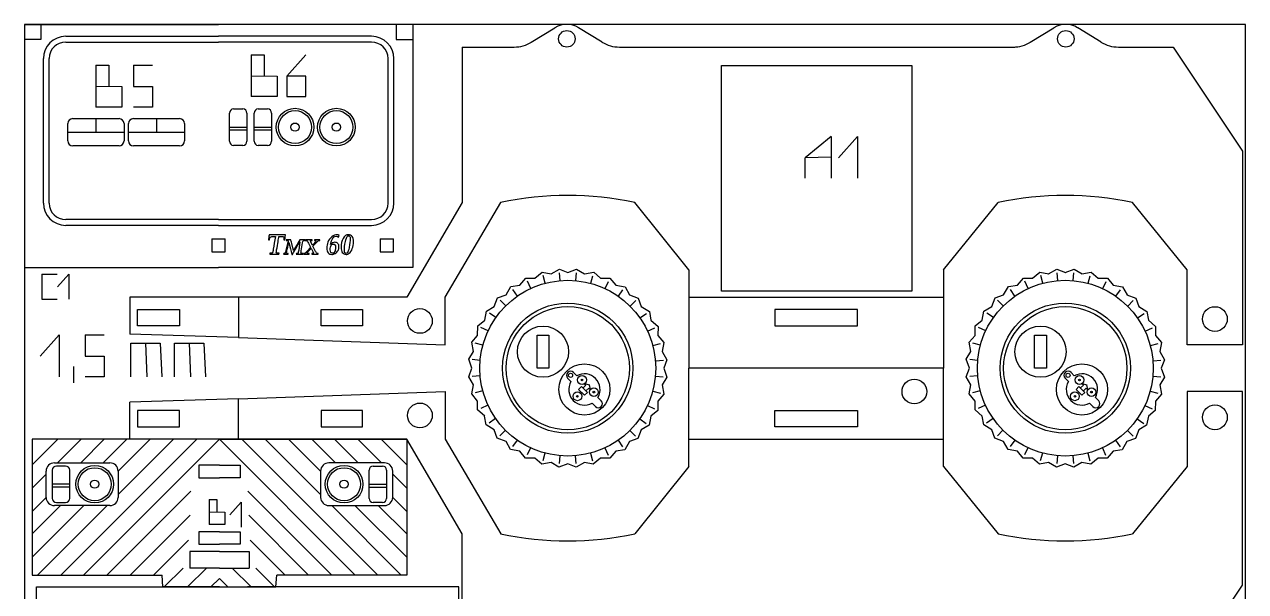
# Model space of a CAD drawing. Header units: millimetres. Extents: x 0 to 148, y 0 to 148.
# Drawn here: x 0 to 148, y 79.2 to 148 of the extents above; entities that cross this region are included whole.
import ezdxf

# ---------------------------------------------------------------- set-up
doc = ezdxf.new("R2010")
doc.units = ezdxf.units.MM
doc.linetypes.add('K5LT32768', pattern=[0])
doc.linetypes.add('K5LT_BASIC', pattern=[0])

# ---------------------------------------------------------------- blocks, each defined once
blk = doc.blocks.new('U0')
at = {"color": 5, "linetype": 'K5LT_BASIC', "true_color": 0x0000ff}
for p, q in [((148, 148), (0, 148)), ((0, 148), (0, 0)), ((148, 0), (148, 148))]:
    blk.add_line(p, q, dxfattribs=at)

msp = doc.modelspace()

# ---------------------------------------------------------------- linework, layer by layer
at = {"color": 5, "linetype": 'K5LT_BASIC', "true_color": 0x0000ff}
for p, q in [((0, 148), (23.53, 148)), ((0, 148), (0, 118.52)), ((2, 148), (2, 146.17)), ((47.07, 148), (23.53, 148)), ((45.07, 148), (45.07, 146.17)), ((47.07, 148), (47.07, 118.52)), ((5, 146.56), (23.53, 146.56)), ((42.07, 146.56), (23.53, 146.56)), ((61.43, 145.84), (64.3, 147.59)), ((70.04, 145.84), (67.17, 147.59)), ((121.91, 145.84), (124.77, 147.59)), ((130.51, 145.84), (127.65, 147.59)), ((2, 146.17), (0, 146.17)), ((5, 145.86), (23.53, 145.86)), ((42.07, 145.86), (23.53, 145.86)), ((45.07, 146.17), (47.07, 146.17)), ((53.05, 145.25), (59.34, 145.25)), ((53.05, 145.25), (53.05, 126.39)), ((72.13, 145.25), (120.05, 145.25)), ((132.6, 145.25), (139.21, 145.25)), ((139.21, 145.25), (147.62, 132.61)), ((2.3, 126.32), (2.3, 143.86)), ((3, 126.32), (3, 143.86)), ((27.47, 144.32), (27.47, 139.24)), ((27.47, 144.32), (29.05, 144.32)), ((29.05, 144.32), (29.05, 141.76)), ((34.12, 144.32), (31.8, 141.74)), ((44.07, 126.32), (44.07, 143.86)), ((44.77, 126.32), (44.77, 143.86)), ((8.66, 143.05), (8.66, 137.97)), ((8.66, 143.05), (10.23, 143.05)), ((10.23, 143.05), (10.23, 140.49)), ((13.2, 143.05), (15.52, 143.05)), ((13.2, 143.05), (13.2, 140.46)), ((84.5, 143.02), (107.57, 143.02)), ((84.5, 115.66), (84.5, 143.02)), ((107.57, 143.02), (107.57, 115.66)), ((27.47, 141.78), (30.62, 141.74)), ((30.62, 141.74), (30.62, 139.24)), ((31.8, 141.74), (31.8, 139.24)), ((34.12, 141.74), (31.8, 141.74)), ((34.12, 139.24), (34.12, 141.74)), ((8.66, 140.51), (11.81, 140.46)), ((11.81, 140.46), (11.81, 137.97)), ((13.2, 140.46), (15.52, 140.46)), ((15.52, 140.46), (15.52, 137.97)), ((30.62, 139.24), (27.47, 139.24)), ((31.8, 139.24), (34.12, 139.24)), ((11.81, 137.97), (8.66, 137.97)), ((15.52, 137.97), (13.2, 137.97)), ((25.35, 137.75), (26.47, 137.75)), ((28.34, 137.75), (29.46, 137.75)), ((5.86, 136.57), (11.47, 136.57)), ((8.66, 136.57), (8.66, 134.92)), ((13.2, 136.57), (18.81, 136.57)), ((16.01, 136.57), (16.01, 134.92)), ((24.85, 133.83), (24.85, 137.25)), ((26.97, 137.25), (26.97, 133.83)), ((27.84, 133.83), (27.84, 137.25)), ((29.96, 137.25), (29.96, 133.83)), ((5.26, 133.86), (5.26, 135.97)), ((5.26, 134.92), (12.07, 134.92)), ((12.07, 135.97), (12.07, 133.86)), ((12.6, 133.86), (12.6, 135.97)), ((12.6, 134.92), (19.41, 134.92)), ((19.41, 135.97), (19.41, 133.86)), ((24.85, 135.2), (26.97, 135.2)), ((24.86, 135.54), (26.97, 135.54)), ((27.84, 135.54), (29.96, 135.54)), ((27.84, 135.2), (29.96, 135.2)), ((11.47, 133.26), (5.86, 133.26)), ((18.81, 133.26), (13.2, 133.26)), ((26.47, 133.33), (25.35, 133.33)), ((29.46, 133.33), (28.34, 133.33)), ((97.76, 134.42), (94.62, 131.83)), ((97.76, 134.42), (97.76, 129.34)), ((98.65, 131.83), (100.96, 134.42)), ((100.96, 134.42), (100.96, 129.34)), ((97.76, 131.88), (94.62, 131.83)), ((94.62, 129.34), (94.62, 131.83)), ((147.62, 132.61), (147.62, 109.14)), ((53.05, 126.39), (46.33, 114.92)), ((51, 114.92), (57.72, 126.4)), ((80.52, 118.22), (73.99, 126.4)), ((111.4, 118.22), (118.02, 126.4)), ((140.94, 118.22), (134.29, 126.4)), ((23.53, 124.32), (5, 124.32)), ((23.53, 124.32), (42.07, 124.32)), ((23.53, 123.62), (5, 123.62)), ((23.53, 123.62), (42.07, 123.62)), ((22.73, 122.01), (22.73, 120.41)), ((22.73, 122.01), (24.33, 122.01)), ((24.33, 120.41), (24.33, 122.01)), ((43.12, 122.01), (43.12, 120.41)), ((43.12, 122.01), (44.72, 122.01)), ((44.72, 120.41), (44.72, 122.01)), ((22.73, 120.41), (24.33, 120.41)), ((43.12, 120.41), (44.72, 120.41)), ((0, 118.52), (23.53, 118.52)), ((47.07, 118.52), (23.53, 118.52)), ((2.09, 117.72), (3.98, 117.72)), ((2.09, 117.72), (2.09, 114.67)), ((3.99, 116.17), (5.38, 117.72)), ((5.38, 117.72), (5.38, 114.67)), ((60.04, 116.37), (60.78, 117.23)), ((60.78, 117.23), (61.88, 117.23)), ((61.88, 117.22), (62.76, 117.95)), ((62.76, 117.95), (63.84, 117.75)), ((63.11, 116.61), (62.87, 117.53)), ((63.84, 117.75), (64.83, 118.31)), ((64.83, 118.31), (65.86, 117.92)), ((64.95, 116.93), (64.86, 117.88)), ((65.85, 117.92), (66.93, 118.3)), ((66.81, 116.92), (66.89, 117.88)), ((66.93, 118.3), (67.88, 117.75)), ((67.87, 117.75), (69, 117.94)), ((68.64, 116.6), (68.89, 117.52)), ((69, 117.94), (69.83, 117.22)), ((69.83, 117.22), (70.97, 117.21)), ((70.97, 117.21), (71.67, 116.37)), ((80.52, 118.22), (80.52, 106.3)), ((111.4, 118.22), (111.4, 106.3)), ((120.34, 116.37), (121.08, 117.23)), ((121.08, 117.23), (122.18, 117.23)), ((122.18, 117.22), (123.06, 117.95)), ((123.06, 117.95), (124.14, 117.75)), ((123.41, 116.61), (123.17, 117.53)), ((124.13, 117.75), (125.13, 118.31)), ((125.13, 118.31), (126.16, 117.92)), ((125.24, 116.93), (125.16, 117.88)), ((126.15, 117.92), (127.23, 118.3)), ((127.1, 116.92), (127.19, 117.88)), ((127.23, 118.3), (128.18, 117.75)), ((128.17, 117.75), (129.29, 117.94)), ((128.93, 116.6), (129.18, 117.52)), ((129.29, 117.94), (130.13, 117.22)), ((130.13, 117.22), (131.27, 117.21)), ((131.27, 117.21), (131.97, 116.37)), ((140.94, 109.14), (140.94, 118.22)), ((58.38, 115.21), (58.96, 116.19)), ((58.96, 116.19), (60.05, 116.37)), ((59.75, 115.05), (59.21, 115.84)), ((61.37, 115.97), (60.96, 116.85)), ((70.38, 115.96), (70.79, 116.83)), ((71.67, 116.37), (72.79, 116.16)), ((71.99, 115.02), (72.54, 115.81)), ((72.79, 116.16), (73.33, 115.2)), ((107.57, 115.66), (84.5, 115.66)), ((118.68, 115.21), (119.26, 116.19)), ((119.26, 116.19), (120.34, 116.37)), ((120.05, 115.05), (119.5, 115.84)), ((121.66, 115.97), (121.26, 116.85)), ((130.68, 115.96), (131.09, 116.83)), ((131.96, 116.37), (133.08, 116.16)), ((132.29, 115.02), (132.84, 115.81)), ((133.08, 116.16), (133.63, 115.2)), ((2.09, 114.67), (3.98, 114.67)), ((25.93, 114.92), (12.77, 114.92)), ((12.77, 114.92), (12.77, 110.42)), ((46.33, 114.92), (25.93, 114.92)), ((25.93, 114.92), (25.93, 110.01)), ((51, 109.14), (51, 114.92)), ((56.95, 113.77), (57.35, 114.84)), ((57.35, 114.84), (58.39, 115.21)), ((58.33, 113.86), (57.65, 114.54)), ((73.33, 115.21), (74.39, 114.81)), ((73.41, 113.83), (74.09, 114.5)), ((74.39, 114.81), (74.76, 113.77)), ((80.52, 114.92), (111.4, 114.92)), ((117.25, 113.77), (117.65, 114.84)), ((117.65, 114.84), (118.68, 115.21)), ((118.63, 113.86), (117.95, 114.54)), ((133.62, 115.21), (134.69, 114.81)), ((133.71, 113.83), (134.39, 114.5)), ((134.69, 114.81), (135.06, 113.77)), ((13.71, 113.42), (18.78, 113.42)), ((13.71, 111.42), (13.71, 113.42)), ((18.78, 113.42), (18.78, 111.42)), ((35.96, 113.42), (40.96, 113.42)), ((35.96, 111.42), (35.96, 113.42)), ((40.96, 113.42), (40.96, 111.42)), ((55.79, 112.11), (56, 113.23)), ((56, 113.23), (56.95, 113.78)), ((57.13, 112.44), (56.35, 112.99)), ((74.6, 112.4), (75.39, 112.95)), ((74.76, 113.77), (75.74, 113.19)), ((75.74, 113.19), (75.92, 112.11)), ((100.96, 113.42), (90.96, 113.42)), ((90.96, 113.42), (90.96, 111.42)), ((100.96, 111.42), (100.96, 113.42)), ((116.09, 112.11), (116.29, 113.23)), ((116.29, 113.23), (117.25, 113.78)), ((117.43, 112.44), (116.64, 112.99)), ((134.9, 112.4), (135.69, 112.95)), ((135.06, 113.77), (136.04, 113.19)), ((136.04, 113.19), (136.22, 112.11)), ((18.78, 111.42), (13.71, 111.42)), ((40.96, 111.42), (35.96, 111.42)), ((54.93, 110.28), (54.94, 111.42)), ((54.94, 111.42), (55.79, 112.12)), ((56.2, 110.83), (55.33, 111.23)), ((75.53, 110.79), (76.4, 111.19)), ((75.92, 112.11), (76.79, 111.37)), ((76.79, 111.37), (76.78, 110.27)), ((90.96, 111.42), (100.96, 111.42)), ((115.23, 110.28), (115.24, 111.42)), ((115.24, 111.42), (116.09, 112.12)), ((116.5, 110.83), (115.63, 111.23)), ((135.83, 110.79), (136.7, 111.19)), ((136.22, 112.11), (137.09, 111.37)), ((137.09, 111.37), (137.08, 110.27)), ((1.89, 107.77), (4.21, 110.35)), ((4.21, 110.35), (4.21, 105.27)), ((7.37, 110.35), (9.68, 110.35)), ((7.37, 110.35), (7.37, 107.77)), ((25.93, 110.01), (12.77, 110.42)), ((25.93, 110.01), (51, 109.14)), ((54.22, 109.44), (54.93, 110.28)), ((62.13, 106.3), (62.13, 110.3)), ((62.13, 110.3), (63.57, 110.3)), ((63.57, 110.3), (63.57, 106.3)), ((76.78, 110.28), (77.5, 109.4)), ((114.52, 109.44), (115.23, 110.28)), ((122.43, 106.3), (122.43, 110.3)), ((122.43, 110.3), (123.87, 110.3)), ((123.87, 110.3), (123.87, 106.3)), ((137.08, 110.28), (137.8, 109.4)), ((12.91, 105.27), (12.91, 109.34)), ((12.91, 109.34), (16.46, 109.34)), ((14.68, 109.34), (14.83, 105.27)), ((16.46, 109.34), (16.66, 105.27)), ((18.2, 105.27), (18.2, 109.34)), ((18.2, 109.34), (21.75, 109.34)), ((19.97, 109.34), (20.12, 105.27)), ((21.75, 109.34), (21.95, 105.27)), ((53.85, 107.38), (54.41, 108.32)), ((54.41, 108.32), (54.22, 109.44)), ((55.56, 109.08), (54.63, 109.33)), ((76.16, 109.04), (77.09, 109.29)), ((77.5, 109.4), (77.3, 108.31)), ((77.3, 108.32), (77.86, 107.33)), ((114.15, 107.38), (114.71, 108.32)), ((114.7, 108.32), (114.52, 109.44)), ((115.86, 109.08), (114.93, 109.33)), ((136.46, 109.04), (137.39, 109.29)), ((137.8, 109.4), (137.6, 108.31)), ((137.6, 108.32), (138.16, 107.33)), ((147.62, 109.14), (140.94, 109.14)), ((7.37, 107.77), (9.68, 107.77)), ((9.68, 107.77), (9.68, 105.27)), ((54.23, 106.3), (53.85, 107.38)), ((55.23, 107.25), (54.28, 107.34)), ((76.48, 107.21), (77.44, 107.29)), ((77.86, 107.33), (77.48, 106.3)), ((114.53, 106.3), (114.15, 107.38)), ((115.53, 107.25), (114.57, 107.34)), ((136.78, 107.21), (137.73, 107.29)), ((138.16, 107.33), (137.78, 106.3)), ((5.95, 106.52), (5.95, 104.52)), ((9.68, 105.27), (7.37, 105.27)), ((53.85, 105.27), (54.23, 106.31)), ((54.41, 104.28), (53.85, 105.27)), ((55.23, 105.39), (54.27, 105.31)), ((63.57, 106.3), (62.13, 106.3)), ((65.83, 105.08), (66.23, 104.68)), ((66.55, 105.78), (66.95, 105.38)), ((76.48, 105.35), (77.43, 105.26)), ((77.86, 105.23), (77.3, 104.28)), ((77.48, 106.3), (77.86, 105.23)), ((111.4, 106.3), (80.52, 106.3)), ((111.4, 106.3), (80.52, 106.3)), ((80.52, 94.38), (80.52, 106.3)), ((111.4, 94.38), (111.4, 106.3)), ((114.14, 105.27), (114.53, 106.31)), ((114.7, 104.28), (114.14, 105.27)), ((115.53, 105.39), (114.57, 105.31)), ((123.87, 106.3), (122.43, 106.3)), ((126.13, 105.08), (126.53, 104.68)), ((126.85, 105.78), (127.24, 105.38)), ((136.77, 105.35), (137.73, 105.26)), ((138.16, 105.23), (137.6, 104.28)), ((137.78, 106.3), (138.16, 105.23)), ((54.21, 103.2), (54.41, 104.29)), ((67.16, 103.73), (67.52, 104.08)), ((67.87, 103.01), (67.16, 103.73)), ((67.52, 104.08), (68.23, 103.36)), ((67.7, 103.9), (68.06, 104.25)), ((67.87, 104.43), (68.47, 104.3)), ((68.06, 104.25), (67.87, 104.43)), ((68.05, 103.54), (68.4, 103.89)), ((68.4, 103.89), (68.59, 103.71)), ((68.59, 103.71), (68.47, 104.3)), ((77.3, 104.28), (77.49, 103.16)), ((114.5, 103.2), (114.7, 104.29)), ((127.46, 103.73), (127.81, 104.08)), ((128.17, 103.01), (127.46, 103.73)), ((127.81, 104.08), (128.53, 103.36)), ((128, 103.9), (128.35, 104.25)), ((128.17, 104.43), (128.76, 104.3)), ((128.35, 104.25), (128.17, 104.43)), ((128.34, 103.54), (128.7, 103.89)), ((128.7, 103.89), (128.88, 103.71)), ((128.88, 103.71), (128.76, 104.3)), ((137.6, 104.28), (137.79, 103.16)), ((25.93, 102.59), (12.77, 102.18)), ((12.77, 97.68), (12.77, 102.18)), ((25.93, 102.59), (51, 103.47)), ((25.93, 97.68), (25.93, 102.59)), ((51, 103.47), (51, 97.68)), ((54.93, 102.32), (54.21, 103.2)), ((55.55, 103.56), (54.62, 103.31)), ((54.92, 101.23), (54.93, 102.33)), ((67.87, 103.01), (68.23, 103.36)), ((69.91, 102.36), (69.51, 102.76)), ((76.15, 103.52), (77.08, 103.27)), ((76.78, 102.32), (76.77, 101.18)), ((77.49, 103.16), (76.78, 102.32)), ((115.23, 102.32), (114.5, 103.2)), ((115.85, 103.56), (114.92, 103.31)), ((115.22, 101.23), (115.23, 102.33)), ((128.17, 103.01), (128.53, 103.36)), ((130.21, 102.36), (129.81, 102.76)), ((136.45, 103.52), (137.37, 103.27)), ((137.08, 102.32), (137.06, 101.18)), ((137.79, 103.16), (137.07, 102.32)), ((147.62, 103.47), (140.94, 103.47)), ((140.94, 103.47), (140.94, 94.38)), ((147.62, 79.99), (147.62, 103.47)), ((18.78, 101.18), (13.71, 101.18)), ((13.71, 101.18), (13.71, 99.18)), ((18.78, 99.18), (18.78, 101.18)), ((40.96, 101.18), (35.96, 101.18)), ((35.96, 101.18), (35.96, 99.18)), ((40.96, 99.18), (40.96, 101.18)), ((55.79, 100.49), (54.92, 101.23)), ((56.18, 101.81), (55.31, 101.41)), ((69.2, 101.66), (68.8, 102.06)), ((75.51, 101.77), (76.38, 101.37)), ((76.77, 101.18), (75.92, 100.48)), ((90.96, 101.18), (100.96, 101.18)), ((90.96, 99.18), (90.96, 101.18)), ((100.96, 101.18), (100.96, 99.18)), ((116.09, 100.49), (115.22, 101.23)), ((116.48, 101.81), (115.61, 101.41)), ((129.49, 101.66), (129.1, 102.06)), ((135.81, 101.77), (136.68, 101.37)), ((137.06, 101.18), (136.22, 100.48)), ((13.71, 99.18), (18.78, 99.18)), ((35.96, 99.18), (40.96, 99.18)), ((55.97, 99.41), (55.78, 100.49)), ((56.95, 98.83), (55.97, 99.41)), ((57.11, 100.2), (56.32, 99.65)), ((74.58, 100.17), (75.36, 99.61)), ((75.71, 99.37), (74.76, 98.82)), ((75.92, 100.49), (75.71, 99.37)), ((100.96, 99.18), (90.96, 99.18)), ((116.27, 99.41), (116.08, 100.49)), ((117.25, 98.83), (116.27, 99.41)), ((117.4, 100.2), (116.62, 99.65)), ((134.88, 100.17), (135.66, 99.61)), ((136.01, 99.37), (135.05, 98.82)), ((136.22, 100.49), (136.01, 99.37)), ((23.63, 97.68), (0.93, 97.68)), ((0.93, 97.68), (0.93, 81.2)), ((4.03, 97.68), (0.93, 94.59)), ((3.99, 94.82), (6.86, 97.68)), ((20.9, 97.68), (4.42, 81.2)), ((9.68, 97.68), (6.82, 94.82)), ((23.63, 97.68), (7.16, 81.2)), ((12.42, 97.68), (9.56, 94.82)), ((18.08, 97.68), (11.36, 90.97)), ((15.25, 97.68), (11.36, 93.82)), ((25.93, 97.68), (12.77, 97.68)), ((23.63, 97.68), (46.33, 97.68)), ((23.63, 97.68), (40.1, 81.2)), ((46.33, 97.68), (25.93, 97.68)), ((26.35, 97.68), (42.84, 81.2)), ((29.18, 97.68), (35.9, 90.97)), ((32.01, 97.68), (35.9, 93.82)), ((34.84, 97.68), (37.7, 94.82)), ((37.57, 97.68), (40.44, 94.82)), ((43.27, 94.82), (40.4, 97.68)), ((43.23, 97.68), (46.33, 94.59)), ((53.05, 86.21), (46.33, 97.68)), ((46.33, 97.68), (46.33, 81.2)), ((51, 97.68), (57.72, 86.2)), ((57.31, 97.8), (56.95, 98.83)), ((58.38, 97.4), (57.31, 97.8)), ((58.3, 98.77), (57.62, 98.1)), ((74.36, 97.76), (73.32, 97.39)), ((73.38, 98.74), (74.06, 98.06)), ((74.76, 98.83), (74.36, 97.76)), ((80.52, 97.68), (111.4, 97.68)), ((117.61, 97.8), (117.24, 98.83)), ((118.68, 97.4), (117.61, 97.8)), ((118.6, 98.77), (117.92, 98.1)), ((134.66, 97.76), (133.62, 97.39)), ((133.68, 98.74), (134.36, 98.06)), ((135.06, 98.83), (134.66, 97.76)), ((58.92, 96.44), (58.38, 97.4)), ((60.04, 96.23), (58.92, 96.44)), ((59.72, 97.58), (59.17, 96.79)), ((60.74, 95.39), (60.04, 96.24)), ((61.33, 96.64), (60.92, 95.78)), ((70.34, 96.63), (70.75, 95.76)), ((71.67, 96.23), (70.93, 95.37)), ((72.75, 96.41), (71.66, 96.23)), ((71.95, 97.55), (72.5, 96.76)), ((73.33, 97.4), (72.75, 96.41)), ((119.22, 96.44), (118.68, 97.4)), ((120.34, 96.23), (119.22, 96.44)), ((120.02, 97.58), (119.47, 96.79)), ((121.04, 95.39), (120.34, 96.24)), ((121.63, 96.64), (121.22, 95.78)), ((130.64, 96.63), (131.04, 95.76)), ((131.96, 96.23), (131.22, 95.37)), ((133.05, 96.41), (131.96, 96.23)), ((132.25, 97.55), (132.8, 96.76)), ((133.62, 97.4), (133.05, 96.41)), ((3.63, 94.82), (10.36, 94.82)), ((43.63, 94.82), (36.9, 94.82)), ((61.88, 95.38), (60.74, 95.39)), ((62.71, 94.67), (61.87, 95.38)), ((63.84, 94.85), (62.71, 94.67)), ((63.07, 96.01), (62.82, 95.08)), ((64.78, 94.3), (63.83, 94.85)), ((64.9, 95.68), (64.82, 94.72)), ((66.76, 95.67), (66.84, 94.72)), ((67.87, 94.85), (66.88, 94.29)), ((68.95, 94.65), (67.87, 94.85)), ((68.59, 95.99), (68.84, 95.07)), ((69.83, 95.38), (68.95, 94.65)), ((70.93, 95.37), (69.83, 95.38)), ((122.18, 95.38), (121.04, 95.39)), ((123.01, 94.67), (122.17, 95.38)), ((124.13, 94.85), (123.01, 94.67)), ((123.37, 96.01), (123.12, 95.08)), ((125.08, 94.3), (124.13, 94.85)), ((125.2, 95.68), (125.12, 94.72)), ((127.06, 95.67), (127.14, 94.72)), ((128.17, 94.85), (127.18, 94.29)), ((129.25, 94.65), (128.17, 94.85)), ((128.89, 95.99), (129.14, 95.07)), ((130.13, 95.38), (129.25, 94.65)), ((131.22, 95.37), (130.12, 95.38)), ((2.63, 93.46), (0.93, 91.76)), ((2.63, 90.63), (2.63, 93.82)), ((3.37, 93.93), (3.37, 90.51)), ((4.99, 94.43), (3.87, 94.43)), ((5.49, 90.51), (5.49, 93.93)), ((11.36, 93.82), (11.36, 90.63)), ((23.63, 94.52), (21.13, 94.52)), ((21.13, 94.52), (21.13, 93.02)), ((23.63, 94.52), (26.13, 94.52)), ((26.13, 94.52), (26.13, 93.02)), ((35.9, 93.82), (35.9, 90.63)), ((41.77, 90.51), (41.77, 93.93)), ((42.27, 94.43), (43.39, 94.43)), ((43.89, 93.93), (43.89, 90.51)), ((44.63, 90.63), (44.63, 93.82)), ((44.63, 93.46), (46.33, 91.76)), ((65.85, 94.68), (64.78, 94.3)), ((66.88, 94.29), (65.85, 94.68)), ((80.52, 94.38), (73.99, 86.2)), ((111.4, 94.38), (118.02, 86.2)), ((126.15, 94.68), (125.08, 94.3)), ((127.18, 94.29), (126.15, 94.68)), ((140.94, 94.38), (134.29, 86.2)), ((5.49, 92.23), (3.37, 92.22)), ((5.49, 91.88), (3.37, 91.88)), ((21.13, 93.02), (23.63, 93.02)), ((26.13, 93.02), (23.63, 93.02)), ((41.77, 92.23), (43.89, 92.22)), ((41.77, 91.88), (43.89, 91.88)), ((2.63, 90.63), (0.93, 88.93)), ((20.17, 91.39), (9.99, 81.2)), ((22.38, 90.39), (22.38, 87.34)), ((22.38, 90.39), (23.32, 90.39)), ((23.32, 90.39), (23.32, 88.85)), ((27.09, 91.39), (37.27, 81.2)), ((44.63, 90.63), (46.33, 88.93)), ((0.93, 83.37), (7.19, 89.63)), ((4.37, 89.63), (0.93, 86.2)), ((10.02, 89.63), (1.6, 81.2)), ((10.36, 89.63), (3.63, 89.63)), ((3.87, 90.01), (4.99, 90.01)), ((22.38, 88.87), (24.27, 88.84)), ((24.27, 88.84), (24.27, 87.34)), ((24.88, 88.51), (26.27, 90.06)), ((26.27, 90.06), (26.27, 87.01)), ((36.9, 89.63), (43.63, 89.63)), ((37.24, 89.63), (45.66, 81.2)), ((46.33, 83.37), (40.06, 89.63)), ((43.39, 90.01), (42.27, 90.01)), ((42.89, 89.63), (46.33, 86.2)), ((20.07, 88.46), (12.81, 81.2)), ((24.27, 87.34), (22.38, 87.34)), ((27.19, 88.46), (34.44, 81.2)), ((23.63, 86.44), (21.13, 86.44)), ((21.13, 86.44), (21.13, 84.94)), ((23.63, 86.44), (26.13, 86.44)), ((26.13, 86.44), (26.13, 84.94)), ((53.05, 67.35), (53.05, 86.21)), ((19.89, 85.45), (15.64, 81.2)), ((21.13, 84.94), (23.63, 84.94)), ((26.13, 84.94), (23.63, 84.94)), ((27.37, 85.45), (31.62, 81.2)), ((23.63, 84.06), (20.03, 84.06)), ((20.03, 84.06), (20.03, 82.06)), ((23.63, 84.06), (27.23, 84.06)), ((27.23, 84.06), (27.23, 82.06)), ((19.22, 82.05), (16.94, 79.77)), ((22.07, 82.06), (19.77, 79.77)), ((23.63, 82.06), (20.03, 82.06)), ((23.63, 82.06), (27.23, 82.06)), ((25.19, 82.06), (27.49, 79.77)), ((28.04, 82.05), (30.31, 79.77)), ((0.93, 81.2), (16.68, 81.2)), ((16.79, 79.77), (16.68, 81.2)), ((23.63, 80.8), (22.6, 79.77)), ((23.63, 80.8), (24.66, 79.77)), ((30.47, 79.77), (30.58, 81.2)), ((46.33, 81.2), (30.58, 81.2)), ((139.21, 67.35), (147.62, 79.99)), ((1.47, 45.6), (1.47, 79.77)), ((1.47, 79.77), (27.05, 79.77)), ((23.63, 79.77), (16.79, 79.77)), ((23.63, 79.77), (30.47, 79.77)), ((52.63, 79.77), (27.05, 79.77)), ((52.63, 45.6), (52.63, 79.77))]:
    msp.add_line(p, q, dxfattribs=at)
for centre, radius in [((65.74, 146.25), 1), ((126.21, 146.25), 1), ((32.8, 135.54), 2.28), ((37.81, 135.54), 2.28), ((32.8, 135.54), 2), ((37.81, 135.54), 2), ((32.8, 135.54), 0.5), ((37.81, 135.54), 0.5), ((65.85, 106.3), 10.66), ((126.15, 106.3), 10.66), ((65.85, 106.3), 7.9), ((126.15, 106.3), 7.9), ((47.93, 112.03), 1.5), ((65.85, 106.3), 7.47), ((126.15, 106.3), 7.47), ((144.28, 112.26), 1.5), ((62.85, 108.3), 3.1), ((123.15, 108.3), 3.1), ((67.87, 103.72), 3.1), ((128.17, 103.72), 3.1), ((66.19, 105.43), 0.25), ((67.58, 104.87), 0.53), ((126.49, 105.43), 0.25), ((127.87, 104.87), 0.53), ((67.58, 104.87), 0.1), ((69.02, 103.4), 0.53), ((107.86, 103.47), 1.5), ((127.87, 104.87), 0.1), ((129.32, 103.4), 0.53), ((67.02, 102.89), 0.53), ((67.02, 102.89), 0.1), ((69.02, 103.4), 0.1), ((127.32, 102.89), 0.53), ((127.32, 102.89), 0.1), ((129.32, 103.4), 0.1), ((47.93, 100.57), 1.5), ((144.28, 100.34), 1.5), ((8.52, 92.23), 2.28), ((8.52, 92.23), 2), ((38.74, 92.23), 2.28), ((38.74, 92.23), 2), ((8.52, 92.23), 0.5), ((38.74, 92.23), 0.5)]:
    msp.add_circle(centre, radius, dxfattribs=at)
for centre, radius, start, end in [((65.74, 145.25), 2.75, 58.5067, 121.4933), ((126.21, 145.25), 2.75, 58.5067, 121.4933), ((5, 143.86), 2.7, 90, 180), ((42.07, 143.86), 2.7, 0, 90), ((5, 143.86), 2, 90, 180), ((42.07, 143.86), 2, 0, 90), ((59.34, 149.25), 4, 270, 302.1838), ((72.13, 149.25), 4, 237.8162, 270), ((119.82, 149.25), 4, 270, 302.1838), ((132.6, 149.25), 4, 237.8162, 270), ((25.35, 137.25), 0.5, 90, 180), ((26.47, 137.25), 0.5, 0, 90), ((28.34, 137.25), 0.5, 90, 180), ((29.46, 137.25), 0.5, 0, 90), ((5.86, 135.97), 0.6, 90, 180), ((11.47, 135.97), 0.6, 0, 90), ((13.2, 135.97), 0.6, 90, 180), ((18.81, 135.97), 0.6, 0, 90), ((5.86, 133.86), 0.6, 180, 270), ((11.47, 133.86), 0.6, 270, 0), ((13.2, 133.86), 0.6, 180, 270), ((18.81, 133.86), 0.6, 270, 0), ((25.35, 133.83), 0.5, 180, 270), ((26.47, 133.83), 0.5, 270, 0), ((28.34, 133.83), 0.5, 180, 270), ((29.46, 133.83), 0.5, 270, 0), ((5, 126.32), 2.7, 180, 270), ((5, 126.32), 2, 180, 270), ((42.07, 126.32), 2, 270, 0), ((42.07, 126.32), 2.7, 270, 0), ((65.85, 88.15), 39.11, 77.9963, 102.0037), ((126.15, 88.15), 39.11, 77.9963, 102.0037), ((66.19, 105.43), 0.5, 44.4451, 224.4451), ((67.87, 103.72), 1.9, 329.6946, 119.1956), ((126.49, 105.43), 0.5, 44.4451, 224.4451), ((128.17, 103.72), 1.9, 329.6946, 119.1956), ((67.87, 103.72), 1.9, 149.6946, 299.1956), ((67.87, 103.72), 1.9, 134.3938, 134.4964), ((66.19, 105.43), 0.5, 314.2501, 314.6401), ((128.17, 103.72), 1.9, 149.6946, 299.1956), ((128.17, 103.72), 1.9, 134.3938, 134.4964), ((126.49, 105.43), 0.5, 314.2501, 314.6401), ((69.55, 102.01), 0.5, 224.4451, 44.4451), ((129.85, 102.01), 0.5, 224.4451, 44.4451), ((3.63, 93.82), 1, 90, 180), ((10.36, 93.82), 1, 0, 90), ((36.9, 93.82), 1, 90, 180), ((43.63, 93.82), 1, 0, 90), ((3.87, 93.93), 0.5, 90, 180), ((4.99, 93.93), 0.5, 0, 90), ((42.27, 93.93), 0.5, 90, 180), ((43.39, 93.93), 0.5, 0, 90), ((3.63, 90.63), 1, 180, 270), ((3.87, 90.51), 0.5, 180, 270), ((4.99, 90.51), 0.5, 270, 0), ((10.36, 90.63), 1, 270, 0), ((36.9, 90.63), 1, 180, 270), ((42.27, 90.51), 0.5, 180, 270), ((43.39, 90.51), 0.5, 270, 0), ((43.63, 90.63), 1, 270, 0), ((65.85, 124.46), 39.11, 257.9963, 282.0037), ((126.15, 124.46), 39.11, 257.9963, 282.0037)]:
    msp.add_arc(centre, radius, start, end, dxfattribs=at)
at = {"color": 250, "linetype": 'K5LT32768', "true_color": 0x333333}
for points, knots in [([(29.74, 120.13), (29.74, 120.13), (29.76, 120.24), (29.76, 120.24), (29.9, 120.24), (29.9, 120.24), (29.97, 120.24), (30.01, 120.25), (30.03, 120.26), (30.05, 120.28), (30.07, 120.3), (30.08, 120.34), (30.09, 120.38), (30.12, 120.51), (30.16, 120.74), (30.23, 121.21), (30.32, 121.72), (30.41, 122.27), (30.41, 122.27), (30.24, 122.27), (30.24, 122.27), (30.03, 122.27), (29.9, 122.26), (29.83, 122.23), (29.78, 122.21), (29.74, 122.13), (29.72, 122), (29.72, 122), (29.7, 121.86), (29.7, 121.86), (29.57, 121.86), (29.57, 121.86), (29.61, 122.06), (29.63, 122.25), (29.65, 122.45), (29.65, 122.45), (29.67, 122.47), (29.67, 122.47), (30.37, 122.46), (30.37, 122.46), (30.84, 122.46), (30.84, 122.46), (31.21, 122.46), (31.47, 122.46), (31.63, 122.47), (31.63, 122.47), (31.65, 122.45), (31.65, 122.45), (31.62, 122.28), (31.62, 122.28), (31.59, 122.11), (31.57, 121.97), (31.56, 121.86), (31.56, 121.86), (31.43, 121.86), (31.43, 121.86), (31.44, 121.98), (31.44, 122.07), (31.44, 122.13), (31.44, 122.19), (31.43, 122.23), (31.4, 122.25), (31.37, 122.27), (31.28, 122.27), (31.12, 122.27), (31.12, 122.27), (30.84, 122.27), (30.84, 122.27), (30.79, 121.95), (30.7, 121.41), (30.57, 120.64), (30.55, 120.49), (30.53, 120.39), (30.53, 120.34), (30.53, 120.31), (30.55, 120.28), (30.57, 120.27), (30.59, 120.25), (30.64, 120.24), (30.72, 120.24), (30.72, 120.24), (30.86, 120.24), (30.86, 120.24), (30.84, 120.13), (30.84, 120.13), (30.59, 120.14), (30.39, 120.15), (30.24, 120.15), (30.08, 120.15), (29.91, 120.14), (29.74, 120.13)], [0, 0, 0, 0, 0.030303, 0.030303, 0.060606, 0.060606, 0.060606, 0.090909, 0.090909, 0.090909, 0.121212, 0.121212, 0.121212, 0.151515, 0.151515, 0.151515, 0.181818, 0.181818, 0.181818, 0.212121, 0.212121, 0.212121, 0.242424, 0.242424, 0.242424, 0.272727, 0.272727, 0.272727, 0.30303, 0.30303, 0.333333, 0.333333, 0.333333, 0.363636, 0.363636, 0.363636, 0.393939, 0.393939, 0.424242, 0.424242, 0.454545, 0.454545, 0.454545, 0.484848, 0.484848, 0.484848, 0.515152, 0.515152, 0.545455, 0.545455, 0.545455, 0.575758, 0.575758, 0.575758, 0.606061, 0.606061, 0.606061, 0.636364, 0.636364, 0.636364, 0.666667, 0.666667, 0.666667, 0.69697, 0.69697, 0.69697, 0.727273, 0.727273, 0.727273, 0.757576, 0.757576, 0.757576, 0.787879, 0.787879, 0.787879, 0.818182, 0.818182, 0.818182, 0.848485, 0.848485, 0.848485, 0.878788, 0.878788, 0.909091, 0.909091, 0.909091, 0.939394, 0.939394, 0.939394, 1, 1, 1, 1]), ([(31.41, 120.13), (31.41, 120.13), (31.43, 120.22), (31.43, 120.22), (31.47, 120.22), (31.47, 120.22), (31.53, 120.22), (31.57, 120.23), (31.59, 120.27), (31.61, 120.3), (31.65, 120.47), (31.73, 120.77), (31.73, 120.77), (31.9, 121.44), (31.9, 121.44), (31.94, 121.58), (31.96, 121.67), (31.96, 121.73), (31.95, 121.75), (31.92, 121.77), (31.9, 121.78), (31.86, 121.79), (31.81, 121.79), (31.81, 121.79), (31.71, 121.79), (31.71, 121.79), (31.72, 121.88), (31.72, 121.88), (31.77, 121.87), (31.89, 121.87), (32.06, 121.87), (32.17, 121.87), (32.24, 121.87), (32.28, 121.88), (32.3, 121.8), (32.34, 121.65), (32.4, 121.43), (32.4, 121.43), (32.62, 120.59), (32.62, 120.59), (32.97, 121.17), (32.97, 121.17), (33.07, 121.32), (33.2, 121.56), (33.39, 121.88), (33.55, 121.87), (33.66, 121.87), (33.7, 121.87), (33.77, 121.87), (33.86, 121.87), (33.97, 121.88), (33.97, 121.88), (33.96, 121.79), (33.96, 121.79), (33.9, 121.79), (33.9, 121.79), (33.83, 121.79), (33.79, 121.78), (33.77, 121.75), (33.75, 121.73), (33.73, 121.64), (33.7, 121.49), (33.7, 121.49), (33.55, 120.55), (33.55, 120.55), (33.53, 120.42), (33.52, 120.34), (33.52, 120.3), (33.52, 120.27), (33.53, 120.25), (33.54, 120.23), (33.56, 120.22), (33.6, 120.22), (33.66, 120.22), (33.66, 120.22), (33.74, 120.22), (33.74, 120.22), (33.73, 120.13), (33.73, 120.13), (33.31, 120.14), (33.31, 120.14), (33.26, 120.14), (33.14, 120.14), (32.95, 120.13), (32.95, 120.13), (32.96, 120.22), (32.96, 120.22), (33.03, 120.22), (33.03, 120.22), (33.1, 120.22), (33.14, 120.23), (33.16, 120.26), (33.18, 120.29), (33.2, 120.41), (33.24, 120.61), (33.24, 120.61), (33.39, 121.62), (33.39, 121.62), (32.99, 120.97), (32.99, 120.97), (32.84, 120.73), (32.71, 120.51), (32.61, 120.32), (32.61, 120.32), (32.49, 120.1), (32.49, 120.1), (32.42, 120.1), (32.42, 120.1), (32.37, 120.32), (32.31, 120.55), (32.24, 120.79), (32.24, 120.79), (32.05, 121.53), (32.05, 121.53), (31.95, 121.12), (31.87, 120.78), (31.8, 120.51), (31.78, 120.4), (31.77, 120.33), (31.77, 120.29), (31.77, 120.27), (31.78, 120.25), (31.79, 120.24), (31.81, 120.22), (31.84, 120.22), (31.89, 120.22), (31.89, 120.22), (31.98, 120.22), (31.98, 120.22), (31.97, 120.13), (31.97, 120.13), (31.8, 120.14), (31.7, 120.14), (31.67, 120.14), (31.62, 120.14), (31.53, 120.14), (31.41, 120.13)], [0, 0, 0, 0, 0.02, 0.02, 0.04, 0.04, 0.04, 0.06, 0.06, 0.06, 0.08, 0.08, 0.08, 0.1, 0.1, 0.1, 0.12, 0.12, 0.14, 0.14, 0.14, 0.16, 0.16, 0.16, 0.18, 0.18, 0.2, 0.2, 0.2, 0.22, 0.22, 0.22, 0.24, 0.24, 0.24, 0.26, 0.26, 0.26, 0.28, 0.28, 0.3, 0.3, 0.3, 0.32, 0.32, 0.32, 0.34, 0.34, 0.34, 0.36, 0.36, 0.36, 0.38, 0.38, 0.4, 0.4, 0.4, 0.42, 0.42, 0.42, 0.44, 0.44, 0.44, 0.46, 0.46, 0.46, 0.48, 0.48, 0.48, 0.5, 0.5, 0.5, 0.52, 0.52, 0.52, 0.54, 0.54, 0.56, 0.56, 0.58, 0.58, 0.58, 0.6, 0.6, 0.6, 0.62, 0.62, 0.64, 0.64, 0.64, 0.66, 0.66, 0.66, 0.68, 0.68, 0.68, 0.7, 0.7, 0.72, 0.72, 0.72, 0.74, 0.74, 0.74, 0.76, 0.76, 0.78, 0.78, 0.78, 0.8, 0.8, 0.8, 0.82, 0.82, 0.82, 0.84, 0.84, 0.84, 0.86, 0.86, 0.86, 0.88, 0.88, 0.88, 0.9, 0.9, 0.9, 0.92, 0.92, 0.94, 0.94, 0.94, 0.96, 0.96, 0.96, 1, 1, 1, 1]), ([(33.82, 120.13), (33.82, 120.13), (33.83, 120.22), (33.83, 120.22), (33.9, 120.22), (33.9, 120.22), (33.96, 120.22), (34.01, 120.23), (34.04, 120.26), (34.04, 120.26), (34.33, 120.58), (34.33, 120.58), (34.56, 120.83), (34.56, 120.83), (34.68, 120.97), (34.68, 120.97), (34.43, 121.46), (34.43, 121.46), (34.33, 121.63), (34.28, 121.73), (34.25, 121.76), (34.23, 121.78), (34.18, 121.79), (34.12, 121.79), (34.12, 121.79), (34.03, 121.79), (34.03, 121.79), (34.05, 121.88), (34.05, 121.88), (34.16, 121.87), (34.3, 121.87), (34.47, 121.87), (34.63, 121.87), (34.76, 121.87), (34.86, 121.88), (34.86, 121.88), (34.86, 121.79), (34.86, 121.79), (34.8, 121.79), (34.8, 121.79), (34.74, 121.79), (34.7, 121.79), (34.69, 121.78), (34.67, 121.77), (34.66, 121.76), (34.66, 121.74), (34.66, 121.73), (34.66, 121.71), (34.67, 121.69), (34.69, 121.65), (34.72, 121.59), (34.76, 121.5), (34.76, 121.5), (34.91, 121.21), (34.91, 121.21), (35.11, 121.43), (35.11, 121.43), (35.27, 121.61), (35.35, 121.71), (35.35, 121.74), (35.35, 121.76), (35.34, 121.77), (35.32, 121.78), (35.31, 121.79), (35.28, 121.79), (35.23, 121.79), (35.23, 121.79), (35.14, 121.79), (35.14, 121.79), (35.14, 121.88), (35.14, 121.88), (35.25, 121.87), (35.36, 121.87), (35.47, 121.87), (35.58, 121.87), (35.69, 121.87), (35.81, 121.88), (35.81, 121.88), (35.79, 121.79), (35.79, 121.79), (35.75, 121.79), (35.75, 121.79), (35.69, 121.79), (35.64, 121.78), (35.6, 121.75), (35.55, 121.71), (35.42, 121.58), (35.22, 121.37), (35.22, 121.37), (34.97, 121.1), (34.97, 121.1), (35.21, 120.63), (35.21, 120.63), (35.34, 120.39), (35.41, 120.26), (35.43, 120.25), (35.44, 120.23), (35.49, 120.22), (35.56, 120.22), (35.56, 120.22), (35.61, 120.22), (35.61, 120.22), (35.6, 120.13), (35.6, 120.13), (35.46, 120.14), (35.34, 120.15), (35.22, 120.15), (35.1, 120.15), (34.96, 120.14), (34.82, 120.13), (34.82, 120.13), (34.82, 120.22), (34.82, 120.22), (34.92, 120.22), (34.92, 120.22), (34.96, 120.22), (34.99, 120.22), (35, 120.23), (35.02, 120.24), (35.03, 120.26), (35.03, 120.28), (35.03, 120.3), (35, 120.36), (34.96, 120.44), (34.96, 120.44), (34.75, 120.85), (34.75, 120.85), (34.58, 120.67), (34.58, 120.67), (34.54, 120.63), (34.48, 120.55), (34.39, 120.44), (34.33, 120.38), (34.3, 120.34), (34.29, 120.32), (34.29, 120.3), (34.28, 120.29), (34.28, 120.28), (34.28, 120.26), (34.29, 120.24), (34.31, 120.23), (34.33, 120.22), (34.36, 120.22), (34.42, 120.22), (34.42, 120.22), (34.51, 120.22), (34.51, 120.22), (34.5, 120.13), (34.5, 120.13), (34.37, 120.14), (34.26, 120.15), (34.15, 120.15), (34.04, 120.15), (33.93, 120.14), (33.82, 120.13)], [0, 0, 0, 0, 0.017544, 0.017544, 0.035088, 0.035088, 0.035088, 0.052632, 0.052632, 0.052632, 0.070175, 0.070175, 0.087719, 0.087719, 0.105263, 0.105263, 0.122807, 0.122807, 0.122807, 0.140351, 0.140351, 0.140351, 0.157895, 0.157895, 0.157895, 0.175439, 0.175439, 0.192982, 0.192982, 0.192982, 0.210526, 0.210526, 0.210526, 0.22807, 0.22807, 0.22807, 0.245614, 0.245614, 0.263158, 0.263158, 0.263158, 0.280702, 0.280702, 0.280702, 0.298246, 0.298246, 0.298246, 0.315789, 0.315789, 0.315789, 0.333333, 0.333333, 0.333333, 0.350877, 0.350877, 0.368421, 0.368421, 0.368421, 0.385965, 0.385965, 0.385965, 0.403509, 0.403509, 0.403509, 0.421053, 0.421053, 0.421053, 0.438596, 0.438596, 0.45614, 0.45614, 0.45614, 0.473684, 0.473684, 0.473684, 0.491228, 0.491228, 0.491228, 0.508772, 0.508772, 0.526316, 0.526316, 0.526316, 0.54386, 0.54386, 0.54386, 0.561404, 0.561404, 0.561404, 0.578947, 0.578947, 0.596491, 0.596491, 0.596491, 0.614035, 0.614035, 0.614035, 0.631579, 0.631579, 0.631579, 0.649123, 0.649123, 0.666667, 0.666667, 0.666667, 0.684211, 0.684211, 0.684211, 0.701754, 0.701754, 0.701754, 0.719298, 0.719298, 0.736842, 0.736842, 0.736842, 0.754386, 0.754386, 0.754386, 0.77193, 0.77193, 0.77193, 0.789474, 0.789474, 0.789474, 0.807018, 0.807018, 0.824561, 0.824561, 0.824561, 0.842105, 0.842105, 0.842105, 0.859649, 0.859649, 0.859649, 0.877193, 0.877193, 0.877193, 0.894737, 0.894737, 0.894737, 0.912281, 0.912281, 0.912281, 0.929825, 0.929825, 0.947368, 0.947368, 0.947368, 0.964912, 0.964912, 0.964912, 1, 1, 1, 1]), ([(38.08, 122.2), (38.08, 122.2), (38.05, 122.19), (38.05, 122.19), (37.98, 122.27), (37.88, 122.31), (37.77, 122.31), (37.67, 122.31), (37.59, 122.28), (37.5, 122.22), (37.42, 122.16), (37.35, 122.05), (37.28, 121.91), (37.19, 121.71), (37.13, 121.51), (37.11, 121.31), (37.21, 121.42), (37.3, 121.49), (37.37, 121.52), (37.45, 121.56), (37.53, 121.57), (37.62, 121.57), (37.77, 121.57), (37.89, 121.52), (37.98, 121.43), (38.08, 121.33), (38.12, 121.2), (38.12, 121.03), (38.12, 120.86), (38.09, 120.72), (38.01, 120.58), (37.94, 120.45), (37.82, 120.33), (37.65, 120.22), (37.53, 120.14), (37.39, 120.1), (37.25, 120.1), (37.06, 120.1), (36.92, 120.17), (36.81, 120.29), (36.7, 120.42), (36.64, 120.61), (36.64, 120.88), (36.64, 121.12), (36.69, 121.36), (36.78, 121.59), (36.89, 121.86), (37.05, 122.08), (37.27, 122.24), (37.49, 122.4), (37.69, 122.49), (37.89, 122.49), (37.98, 122.49), (38.06, 122.47), (38.15, 122.44), (38.15, 122.44), (38.08, 122.2), (38.08, 122.2)], [0, 0, 0, 0, 0.05, 0.05, 0.05, 0.1, 0.1, 0.1, 0.15, 0.15, 0.15, 0.2, 0.2, 0.2, 0.25, 0.25, 0.25, 0.3, 0.3, 0.3, 0.35, 0.35, 0.35, 0.4, 0.4, 0.4, 0.45, 0.45, 0.45, 0.5, 0.5, 0.5, 0.55, 0.55, 0.55, 0.6, 0.6, 0.6, 0.65, 0.65, 0.65, 0.7, 0.7, 0.7, 0.75, 0.75, 0.75, 0.8, 0.8, 0.8, 0.85, 0.85, 0.85, 0.9, 0.9, 0.9, 1, 1, 1, 1]), ([(38.38, 120.94), (38.38, 121.37), (38.47, 121.73), (38.63, 122.03), (38.79, 122.34), (39.01, 122.49), (39.28, 122.49), (39.47, 122.49), (39.62, 122.42), (39.72, 122.28), (39.83, 122.14), (39.89, 121.92), (39.89, 121.63), (39.89, 121.33), (39.84, 121.05), (39.74, 120.8), (39.64, 120.54), (39.52, 120.36), (39.37, 120.24), (39.26, 120.15), (39.13, 120.1), (38.98, 120.1), (38.79, 120.1), (38.63, 120.18), (38.52, 120.35), (38.43, 120.49), (38.38, 120.69), (38.38, 120.94)], [0, 0, 0, 0, 0.1, 0.1, 0.1, 0.2, 0.2, 0.2, 0.3, 0.3, 0.3, 0.4, 0.4, 0.4, 0.5, 0.5, 0.5, 0.6, 0.6, 0.6, 0.7, 0.7, 0.7, 0.8, 0.8, 0.8, 1, 1, 1, 1]), ([(38.78, 120.58), (38.78, 120.45), (38.8, 120.36), (38.83, 120.31), (38.87, 120.26), (38.92, 120.23), (38.98, 120.23), (39.05, 120.23), (39.1, 120.26), (39.15, 120.31), (39.22, 120.39), (39.29, 120.6), (39.36, 120.94), (39.45, 121.38), (39.49, 121.75), (39.49, 122.03), (39.49, 122.14), (39.47, 122.23), (39.43, 122.28), (39.39, 122.33), (39.34, 122.36), (39.28, 122.36), (39.22, 122.36), (39.17, 122.33), (39.12, 122.28), (39.05, 122.2), (38.98, 121.99), (38.91, 121.67), (38.82, 121.22), (38.78, 120.86), (38.78, 120.58)], [0, 0, 0, 0, 0.090909, 0.090909, 0.090909, 0.181818, 0.181818, 0.181818, 0.272727, 0.272727, 0.272727, 0.363636, 0.363636, 0.363636, 0.454545, 0.454545, 0.454545, 0.545455, 0.545455, 0.545455, 0.636364, 0.636364, 0.636364, 0.727273, 0.727273, 0.727273, 0.818182, 0.818182, 0.818182, 1, 1, 1, 1]), ([(37.06, 120.66), (37.06, 120.52), (37.09, 120.41), (37.14, 120.35), (37.19, 120.28), (37.26, 120.25), (37.35, 120.25), (37.41, 120.25), (37.47, 120.27), (37.57, 120.35), (37.61, 120.43), (37.65, 120.55), (37.69, 120.67), (37.71, 120.8), (37.71, 120.95), (37.71, 121.1), (37.68, 121.2), (37.63, 121.27), (37.58, 121.33), (37.51, 121.36), (37.43, 121.36), (37.32, 121.36), (37.24, 121.31), (37.18, 121.22), (37.1, 121.09), (37.06, 120.9), (37.06, 120.66)], [0, 0, 0, 0, 0.1, 0.1, 0.1, 0.2, 0.2, 0.2, 0.3, 0.3, 0.4, 0.4, 0.4, 0.5, 0.5, 0.5, 0.6, 0.6, 0.6, 0.7, 0.7, 0.7, 0.8, 0.8, 0.8, 1, 1, 1, 1])]:
    msp.add_open_spline(points, degree=3, knots=knots, dxfattribs=at)

# ---------------------------------------------------------------- block references
msp.add_blockref('U0', (0, 0))

doc.saveas('drawing.dxf')
